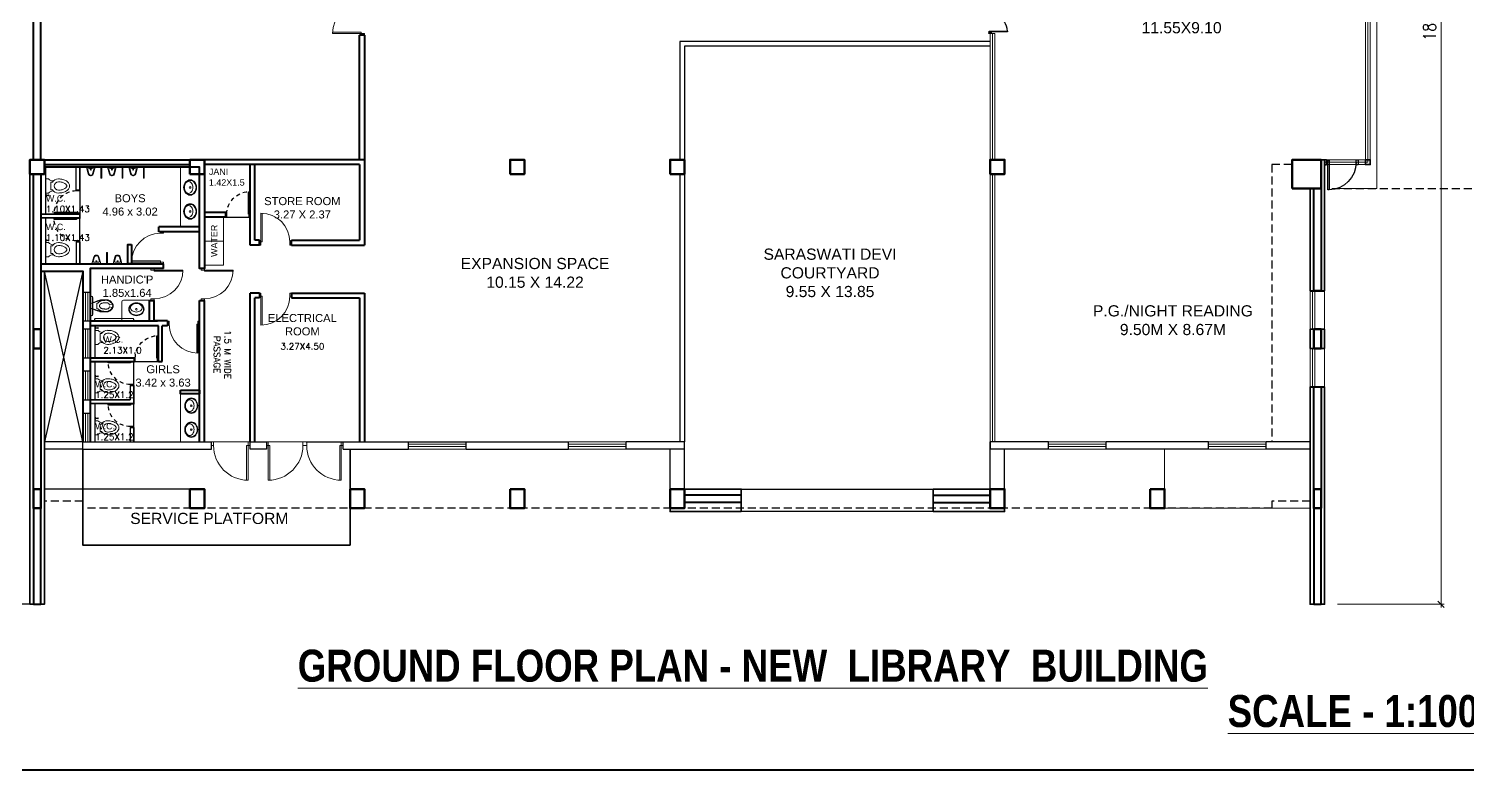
# Model space of a CAD drawing. Header units: inches. Extents: x 90 to 192, y -209 to -101.
# Drawn here: x 112.89 to 157.83, y -209.09 to -185.9 of the extents above; entities that cross this region are included whole.
import ezdxf

# ---------------------------------------------------------------- set-up
doc = ezdxf.new("R2010")
doc.units = ezdxf.units.IN
doc.header["$MEASUREMENT"] = 0
doc.linetypes.add('DASHED', pattern=[0.75, 0.5, -0.25])
doc.linetypes.add('HIDDEN', pattern=[0.375, 0.25, -0.125])
for name, color, linetype, lineweight in [('A-Col', 2, 'Continuous', 50), ('A-DOOR', 30, 'Continuous', 15), ('A-FIXT', 5, 'Continuous', 0), ('A-Wall', 1, 'Continuous', 40), ('ele-thin', 8, 'Continuous', 5), ('SANITARY', 120, 'Continuous', 15), ('staircase', 8, 'Continuous', 9), ('STONE-WALL', 7, 'Continuous', 35), ('Table', 7, 'Continuous', 20), ('WALL', 7, 'Continuous', 30), ('WIN', 4, 'Continuous', 13)]:
    doc.layers.add(name, color=color, linetype=linetype, lineweight=lineweight)
for name, color, linetype in [('BEAM-ABV', 8, 'HIDDEN'), ('DOOR', 8, 'Continuous'), ('PARAPET', 6, 'Continuous'), ('planter', 3, 'Continuous'), ('TEXT FURNI', 53, 'Continuous')]:
    doc.layers.add(name, color=color, linetype=linetype)
doc.styles.add('arial', font='arial.ttf')
doc.styles.add('ATT', font='txt')
doc.styles.add('SIMPLEX', font='simplex.shx', dxfattribs={"width": 0.8})
doc.styles.add('SWIS', font='ARIALN.TTF')
doc.dimstyles.new('DIM500', dxfattribs={"dimscale": 0.2, "dimtxt": 2, "dimasz": 1, "dimexe": 0.5, "dimexo": 2, "dimgap": 0.8, "dimtad": 1, "dimdec": 0, "dimlfac": 5000, "dimzin": 0, "dimdsep": 46, "dimtxsty": 'SIMPLEX', "dimblk": 'OBLIQUE', "dimcen": 1, "dimdle": 0.5, "dimclrd": 15, "dimclre": 15, "dimclrt": 13, "dimazin": 0, "dimtfac": 1, "dimtdec": 0, "dimtix": 1, "dimtmove": 0, "dimatfit": 0, "dimfxl": 0.5, "dimtolj": 1, "dimtzin": 0, "dimlwd": 20, "dimlwe": 20, "dimarcsym": 0})

# ---------------------------------------------------------------- blocks, each defined once
blk = doc.blocks.new('LAV-MM')
for points in [[(0, 198, 0.084101), (-94, 182, 0.091322), (-170, 138, 0.103814), (-223, 71, 0.114782), (-241, -5, 0.114782), (-223, -81, 0.103814), (-170, -149, 0.091322), (-94, -193, 0.084101), (0, -208, 0.084101), (94, -193, 0.091322), (171, -149, 0.103814), (224, -81, 0.114782), (241, -5, 0.114782), (224, 71, 0.103814), (171, 138, 0.091322), (94, 182, 0.084101)], [(0, 179, 0.084101), (-88, 164, 0.091322), (-158, 124, 0.103814), (-206, 62, 0.114782), (-222, -5, 0.114782), (-206, -73, 0.103814), (-158, -134, 0.091322), (-88, -175, 0.084101), (0, -189, 0.084101), (88, -175, 0.091322), (159, -134, 0.103814), (207, -73, 0.114782), (222, -5, 0.114782), (207, 62, 0.103814), (159, 124, 0.091322), (88, 164, 0.084101)], [(0, 82, 0.073018), (-73, 71, 0.084057), (-130, 43, 0.106512), (-171, -3, 0.130573), (-184, -51, 0.130573), (-171, -100, 0.106512), (-130, -146, 0.084057), (-73, -174, 0.073018), (0, -185, 0.073018), (73, -174, 0.084057), (130, -146, 0.106512), (171, -100, 0.130573), (184, -51, 0.130573), (171, -3, 0.106512), (130, 43, 0.084057), (73, 71, 0.073018)]]:
    blk.add_lwpolyline(points, format="xyb", close=True)
blk.add_circle((0, -5), 25.4)
blk = doc.blocks.new('0.75 M DOOR')
at = {"layer": 'Defpoints', "color": 251}
blk.add_line((1604.843, -116.774), (1604.843, -117.524), dxfattribs=at)
at = {"layer": 'DOOR', "color": 53}
for points in [[(1604.743, -116.799), (1604.743, -116.774), (1604.843, -116.774), (1604.843, -116.799), (1604.783, -116.799), (1604.783, -116.799)], [(1604.043, -117.499), (1604.743, -117.499), (1604.743, -117.474), (1604.043, -117.474)], [(1604.743, -117.499), (1604.743, -117.524), (1604.843, -117.524), (1604.843, -117.499), (1604.783, -117.499), (1604.783, -117.499)]]:
    blk.add_lwpolyline(points, close=True, dxfattribs=at)
at = {"layer": 'DOOR', "linetype": 'DASHED', "ltscale": 0.25}
blk.add_arc((1604.743, -117.5), 0.701, 90.0275, 177.8893, dxfattribs=at)
blk = doc.blocks.new('wc_p07')
at = {"color": 0, "linetype": 'ByBlock'}
for p, q in [((0.015, 18.682), (0, 18.69)), ((0, 18.602), (0, 18.69)), ((0, 18.602), (0.015, 18.609)), ((0, 18.131), (0, 18.572)), ((0.088, 18.572), (0, 18.572)), ((0.015, 18.609), (0.015, 18.682)), ((0.015, 18.653), (0.088, 18.66)), ((0.088, 18.631), (0.015, 18.638)), ((0.162, 18.469), (0.162, 18.234)), ((0.162, 18.469), (0.21, 18.469)), ((0, 18.131), (0.088, 18.131)), ((0.162, 18.234), (0.21, 18.234))]:
    blk.add_line(p, q, dxfattribs=at)
for points in [[(0.397, 18.131, 0.063415), (0.538, 18.149, 0.076468), (0.647, 18.196, 0.107136), (0.726, 18.273, 0.147373), (0.75, 18.352, 0.147373), (0.726, 18.43, 0.107136), (0.647, 18.508, 0.076468), (0.538, 18.554, 0.063415), (0.397, 18.572, 0.063415)], [(0.397, 18.219, 0.063415), (0.516, 18.234, 0.076468), (0.6, 18.27, 0.107136), (0.653, 18.322, 0.147373), (0.662, 18.352, 0.147373), (0.653, 18.381, 0.107136), (0.6, 18.433, 0.076468), (0.516, 18.469, 0.063415), (0.397, 18.484, 0.063415)]]:
    blk.add_lwpolyline(points, format="xyb", dxfattribs=at)
for centre, radius, start, end in [((0.088, 18.646), 0.0147, 270, 90), ((0.235, 18.707), 0.199, 222.5104, 271.6622), ((0.397, 18.352), 0.221, 90, 147.769), ((0.397, 18.352), 0.132, 90, 270), ((0.235, 17.996), 0.199, 88.3378, 137.4896), ((0.397, 18.352), 0.221, 212.231, 270)]:
    blk.add_arc(centre, radius, start, end, dxfattribs=at)
at = {"color": 0, "linetype": 'ByBlock', "style": 'ATT'}
for tag, p, flags in [('ITEM', (0, -17.5), 3), ('ROOM_NUMBER', (0, -26.5), 1)]:
    blk.add_attdef(tag, p, '', height=6, dxfattribs=dict(at, flags=flags))
blk = doc.blocks.new('6857352')
for p, q in [((0, 1000), (0, 950)), ((0, 950), (100, 950)), ((100, 950), (100, 1000)), ((0, 50), (100, 50)), ((0, 0), (0, 50)), ((100, 88), (1000, 88)), ((100, 50), (100, 88)), ((100, 50), (100, 0)), ((1000, 50), (100, 50))]:
    blk.add_line(p, q)
blk.add_arc((100, 50), 900, 0, 90)
blk = doc.blocks.new('DR_900')
for p, q in [((100, 1000), (0, 1000)), ((100, 0), (0, 0))]:
    blk.add_line(p, q)
blk.add_blockref('6857352', (0, 0))
blk = doc.blocks.new('DOOR')
at = {"layer": 'DOOR', "color": 53}
for points in [[(0.1, -0.055), (0.14, -0.055), (0.14, 0.821), (0.1, 0.821)], [(0, 0.077), (0.06, 0.077), (0.06, -0.073), (0, -0.073)], [(1, 0.077), (0.94, 0.077), (0.94, -0.073), (1, -0.073)]]:
    blk.add_lwpolyline(points, close=True, dxfattribs=at)
at = {"layer": 'DOOR'}
blk.add_arc((0.12, 0.002), 0.82, 0, 88.6024, dxfattribs=at)
blk = doc.blocks.new('T')
at = {"linetype": 'Continuous'}
for p, q in [((-521.033, 54.599), (-521.033, 54.653)), ((-520.826, 54.715), (-520.786, 54.715)), ((-520.826, 54.537), (-520.826, 54.715)), ((-520.826, 54.537), (-520.786, 54.537)), ((-520.533, 54.804), (-520.637, 54.803)), ((-520.533, 54.448), (-520.637, 54.449)), ((-520.421, 54.66), (-520.364, 54.679)), ((-520.421, 54.592), (-520.364, 54.573))]:
    blk.add_line(p, q, dxfattribs=at)
for points in [[(-521.002, 54.7, 0.049073), (-521.012, 54.694, 0.071294), (-521.018, 54.689, 0.026901), (-521.024, 54.681, 0.026901), (-521.029, 54.672, 0.071294), (-521.032, 54.664, 0.049073), (-521.033, 54.653)], [(-521.005, 54.699, 0.046235), (-521.014, 54.693, 0.068181), (-521.02, 54.687, 0.024334), (-521.025, 54.68, 0.024334), (-521.03, 54.672, 0.068181), (-521.032, 54.664, 0.046235), (-521.033, 54.653)], [(-521.033, 54.599, 0.046039), (-521.032, 54.587, 0.067963), (-521.029, 54.58, 0.024159), (-521.025, 54.572, 0.024159), (-521.02, 54.565, 0.067963), (-521.014, 54.559, 0.046039), (-521.005, 54.553)], [(-521.033, 54.599, 0.048877), (-521.032, 54.587, 0.071081), (-521.029, 54.58, 0.026721), (-521.024, 54.571, 0.026721), (-521.018, 54.563, 0.071081), (-521.012, 54.558, 0.048877), (-521.002, 54.552)], [(-520.311, 54.626, 0.061731), (-520.326, 54.686, 0.08428), (-520.35, 54.725, 0.039244), (-520.387, 54.763, 0.039244), (-520.43, 54.794, 0.08428), (-520.472, 54.811, 0.061731), (-520.534, 54.817), (-520.64, 54.815, 0.010106), (-520.663, 54.815, 0.018705), (-520.675, 54.814, 0.001509), (-520.693, 54.812, 0.001509), (-520.71, 54.81, 0.018704), (-520.722, 54.807, 0.010106), (-520.744, 54.802, 0.007056), (-520.803, 54.784, 0.01336), (-520.833, 54.773, 0.000753), (-520.876, 54.756, 0.000753), (-520.92, 54.738, 0.013359), (-520.95, 54.725, 0.007056), (-521.005, 54.699)], [(-520.311, 54.626, -0.061731), (-520.326, 54.566, -0.08428), (-520.35, 54.527, -0.039244), (-520.387, 54.489, -0.039244), (-520.43, 54.458, -0.08428), (-520.472, 54.441, -0.061731), (-520.534, 54.435), (-520.64, 54.437, -0.010106), (-520.663, 54.437, -0.018705), (-520.675, 54.438, -0.001509), (-520.693, 54.44, -0.001509), (-520.71, 54.442, -0.018704), (-520.722, 54.444, -0.010106), (-520.744, 54.449, -0.007056), (-520.803, 54.468, -0.01336), (-520.833, 54.479, -0.000753), (-520.876, 54.496, -0.000753), (-520.92, 54.514, -0.013359), (-520.95, 54.527, -0.007056), (-521.005, 54.553)], [(-520.836, 54.758, 0.004593), (-520.873, 54.747, 0.00886), (-520.892, 54.74, 0.000325), (-520.92, 54.731, 0.000325), (-520.947, 54.721, 0.00886), (-520.966, 54.714, 0.004593), (-521.002, 54.7)], [(-521.002, 54.552, 0.004589), (-520.966, 54.538, 0.008853), (-520.947, 54.531, 0.000325), (-520.92, 54.521, 0.000325), (-520.892, 54.512, 0.008853), (-520.873, 54.505, 0.004589), (-520.836, 54.494)], [(-520.637, 54.803, 0.010652), (-520.681, 54.798, 0.019636), (-520.705, 54.794, 0.001669), (-520.738, 54.786, 0.001669), (-520.771, 54.779, 0.019636), (-520.794, 54.772, 0.010652), (-520.836, 54.758)], [(-520.836, 54.494, 0.010652), (-520.794, 54.48, 0.019636), (-520.771, 54.473, 0.001669), (-520.738, 54.466, 0.001669), (-520.705, 54.458, 0.019636), (-520.681, 54.454, 0.010652), (-520.637, 54.449)], [(-520.751, 54.75, 0.011049), (-520.759, 54.743, 0.020309), (-520.763, 54.739, 0.00179), (-520.769, 54.733, 0.00179), (-520.775, 54.728, 0.020309), (-520.779, 54.723, 0.011049), (-520.786, 54.715)], [(-520.786, 54.537, 0.011049), (-520.779, 54.529, 0.020309), (-520.775, 54.524, 0.00179), (-520.769, 54.519, 0.00179), (-520.763, 54.513, 0.020309), (-520.759, 54.509, 0.011049), (-520.751, 54.502)], [(-520.677, 54.787, 0.014204), (-520.694, 54.781, 0.025524), (-520.703, 54.777, 0.002888), (-520.715, 54.771, 0.002888), (-520.728, 54.765, 0.025524), (-520.736, 54.76, 0.014204), (-520.751, 54.75)], [(-520.751, 54.502, 0.014204), (-520.736, 54.492, 0.025524), (-520.728, 54.487, 0.002888), (-520.715, 54.481, 0.002888), (-520.703, 54.475, 0.025524), (-520.694, 54.471, 0.014204), (-520.677, 54.465)], [(-520.726, 54.668, 0.053255), (-520.735, 54.653, 0.075737), (-520.739, 54.641, 0.030827), (-520.74, 54.626, 0.030827), (-520.739, 54.611, 0.075737), (-520.735, 54.599, 0.053255), (-520.726, 54.584)], [(-520.705, 54.689, 0.011049), (-520.71, 54.685, 0.020309), (-520.713, 54.682, 0.00179), (-520.716, 54.679, 0.00179), (-520.72, 54.675, 0.020309), (-520.722, 54.673, 0.011049), (-520.726, 54.668)], [(-520.726, 54.584, 0.011049), (-520.722, 54.579, 0.020309), (-520.72, 54.577, 0.00179), (-520.716, 54.573, 0.00179), (-520.713, 54.57, 0.020309), (-520.71, 54.567, 0.011049), (-520.705, 54.563)], [(-520.655, 54.714, 0.014204), (-520.666, 54.71, 0.025524), (-520.672, 54.708, 0.002888), (-520.681, 54.703, 0.002888), (-520.689, 54.699, 0.025524), (-520.695, 54.696, 0.014204), (-520.705, 54.689)], [(-520.705, 54.563, 0.014204), (-520.695, 54.556, 0.025524), (-520.689, 54.553, 0.002888), (-520.681, 54.549, 0.002888), (-520.672, 54.544, 0.025524), (-520.666, 54.542, 0.014204), (-520.655, 54.538)], [(-520.539, 54.801, 0.008408), (-520.569, 54.8, 0.015759), (-520.585, 54.799, 0.001058), (-520.608, 54.797, 0.001058), (-520.631, 54.795, 0.015759), (-520.647, 54.793, 0.008408), (-520.677, 54.787)], [(-520.677, 54.465, 0.008408), (-520.647, 54.459, 0.015759), (-520.631, 54.457, 0.001058), (-520.608, 54.455, 0.001058), (-520.585, 54.453, 0.015759), (-520.569, 54.452, 0.008408), (-520.539, 54.451)], [(-520.539, 54.725, 0.007613), (-520.564, 54.724, 0.014354), (-520.578, 54.724, 0.000873), (-520.597, 54.722, 0.000873), (-520.616, 54.72, 0.014354), (-520.63, 54.718, 0.007613), (-520.655, 54.714)], [(-520.655, 54.538, 0.007613), (-520.63, 54.534, 0.014354), (-520.616, 54.532, 0.000873), (-520.597, 54.53, 0.000873), (-520.578, 54.528, 0.014354), (-520.564, 54.528, 0.007613), (-520.539, 54.527)], [(-520.359, 54.7, 0.045371), (-520.384, 54.736, 0.067217), (-520.405, 54.755, 0.023568), (-520.436, 54.774, 0.023568), (-520.468, 54.79, 0.067217), (-520.496, 54.799, 0.045371), (-520.539, 54.801)], [(-520.468, 54.714, 0.012466), (-520.483, 54.718, 0.022681), (-520.492, 54.72, 0.002255), (-520.503, 54.722, 0.002255), (-520.515, 54.724, 0.022681), (-520.523, 54.724, 0.012466), (-520.539, 54.725)], [(-520.539, 54.451, 0.045371), (-520.496, 54.453, 0.067217), (-520.468, 54.461, 0.023568), (-520.436, 54.478, 0.023568), (-520.405, 54.497, 0.067217), (-520.384, 54.516, 0.045371), (-520.359, 54.552)], [(-520.539, 54.527, 0.012466), (-520.523, 54.528, 0.022681), (-520.515, 54.528, 0.002255), (-520.503, 54.53, 0.002255), (-520.492, 54.532, 0.022681), (-520.483, 54.534, 0.012466), (-520.468, 54.538)], [(-520.324, 54.626, 0.061411), (-520.339, 54.682, 0.083968), (-520.361, 54.718, 0.038917), (-520.396, 54.754, 0.038917), (-520.436, 54.783, 0.083968), (-520.476, 54.799, 0.061411), (-520.533, 54.804)], [(-520.432, 54.662, 0.027304), (-520.436, 54.675, 0.044944), (-520.44, 54.682, 0.009681), (-520.446, 54.691, 0.009681), (-520.452, 54.7, 0.044944), (-520.458, 54.706, 0.027304), (-520.468, 54.714)], [(-520.468, 54.538, 0.027304), (-520.458, 54.546, 0.044944), (-520.452, 54.552, 0.009681), (-520.446, 54.561, 0.009681), (-520.44, 54.57, 0.044944), (-520.436, 54.577, 0.027304), (-520.432, 54.59)], [(-520.432, 54.662, 0.039116), (-520.43, 54.661, 0.059988), (-520.428, 54.66, 0.018278), (-520.426, 54.66, 0.018278), (-520.424, 54.66, 0.059988), (-520.423, 54.66, 0.039116), (-520.421, 54.66)], [(-520.421, 54.592, 0.039116), (-520.423, 54.592, 0.059988), (-520.424, 54.592, 0.018278), (-520.426, 54.592, 0.018278), (-520.428, 54.592, 0.059988), (-520.43, 54.591, 0.039116), (-520.432, 54.59)], [(-520.364, 54.679, 0.051283), (-520.361, 54.68, 0.073662), (-520.359, 54.681, 0.028955), (-520.357, 54.684, 0.051283), (-520.356, 54.686, 0.051283), (-520.356, 54.688, 0.051283), (-520.355, 54.691, 0.051283), (-520.355, 54.693, 0.028955), (-520.356, 54.696, 0.073662), (-520.357, 54.698, 0.051283), (-520.359, 54.7)], [(-520.359, 54.552, 0.051283), (-520.357, 54.554, 0.073662), (-520.356, 54.556, 0.028955), (-520.355, 54.559, 0.051283), (-520.355, 54.561, 0.051283), (-520.356, 54.564, 0.051283), (-520.356, 54.566, 0.051283), (-520.357, 54.568, 0.028955), (-520.359, 54.57, 0.073662), (-520.361, 54.572, 0.051283), (-520.364, 54.573)]]:
    blk.add_lwpolyline(points, format="xyb", dxfattribs=at)
for centre, radius, start, end in [((-520.526, 54.684), 0.236, 268.212, 282.3417), ((-520.503, 54.578), 0.128, 282.3417, 301.6117), ((-520.603, 54.742), 0.319, 301.6119, 310.6014), ((-520.603, 54.742), 0.319, 310.6013, 319.5908), ((-520.457, 54.617), 0.128, 319.5908, 338.8608), ((-520.559, 54.656), 0.236, 338.8609, 352.9907)]:
    blk.add_arc(centre, radius, start, end, dxfattribs=at)
blk = doc.blocks.new('STALLHND')
at = {"color": 0, "const_width": 1.5}
blk.add_lwpolyline([(0, -24), (1.75, -24, 0.4142136), (3, -22.75), (3, 22.75, 0.4142136), (1.75, 24), (0, 24)], format="xyb", dxfattribs=at)
blk = doc.blocks.new('TOILET_GRABBARmm')
at = {"color": 12, "const_width": 38.1}
blk.add_lwpolyline([(0, -766), (44, -766, 0.414214), (76, -735), (76, -199, 0.414214), (44, -167), (0, -167)], format="xyb", dxfattribs=at)
at = {"color": 12, "xscale": 25.39999999999998, "yscale": 25.39999999999998, "zscale": 25.4, "rotation": 270}
blk.add_blockref('STALLHND', (750, 0), dxfattribs=at)
at = {"xscale": 1000, "yscale": 1000, "zscale": 1000}
blk.add_blockref('T', (521033, -55096), dxfattribs=at)
blk = doc.blocks.new('Door Al 2000 DSw DSh')
at = {"layer": 'DOOR', "color": 53}
for points in [[(-0.1175, -0.05), (-0.1175, 0.925), (-0.0825, 0.925), (-0.0825, -0.05)], [(-2, -0.06), (-2, 0.06), (-2.05, 0.06), (-2.05, -0.06)], [(-1.9325, 0.05), (-1.9325, -0.925), (-1.9675, -0.925), (-1.9675, 0.05)], [(-0.05, -0.06), (-0.05, 0.06), (0, 0.06), (0, -0.06)]]:
    blk.add_lwpolyline(points, close=True, dxfattribs=at)
at = {"layer": 'DOOR'}
for centre, start, end in [((-0.1, 0), 91.084039, 225), ((-1.95, 0), 271.084039, 45)]:
    blk.add_arc(centre, 0.925, start, end, dxfattribs=at)
blk = doc.blocks.new('urinal_p10')
at = {"linetype": 'Continuous'}
blk.add_lwpolyline([(241.714, -91.165, -0.340703), (241.646, -91.112), (241.589, -90.895), (241.862, -90.895), (241.805, -91.112, -0.340703), (241.736, -91.165)], format="xyb", close=True, dxfattribs=at)
for points in [[(241.842, -90.974, 0.407395), (241.829, -90.952), (241.808, -90.947, 0.110936), (241.643, -90.947), (241.622, -90.952, 0.407395), (241.609, -90.974)], [(241.643, -90.947, 0.424902), (241.63, -90.969), (241.666, -91.107, 0.340703), (241.714, -91.144), (241.736, -91.144, 0.340703), (241.784, -91.107), (241.821, -90.969, 0.424902), (241.808, -90.947, 0.424902)]]:
    blk.add_lwpolyline(points, format="xyb", dxfattribs=at)
blk.add_circle((241.725, -90.974), 0.0142, dxfattribs=at)
blk = doc.blocks.new('_Oblique')
at = {"color": 0, "linetype": 'ByBlock', "lineweight": -2}
blk.add_line((-0.5, -0.5), (0.5, 0.5), dxfattribs=at)
blk = doc.blocks.new('*D524')
at = {"color": 15, "lineweight": 20}
for p, q in [((153.776, -166.995), (157.116, -166.995)), ((157.016, -166.895), (157.016, -203.995)), ((153.776, -203.895), (157.116, -203.895))]:
    blk.add_line(p, q, dxfattribs=at)
at = {"layer": 'Defpoints', "color": 0}
for p in [(153.376, -166.995), (153.376, -203.895), (157.016, -203.895)]:
    blk.add_point(p, dxfattribs=at)
at = {"color": 15, "lineweight": 20, "xscale": 0.2, "yscale": 0.2, "zscale": 0.2}
for p, rotation in [((157.016, -166.995), 90), ((157.016, -203.895), 270)]:
    blk.add_blockref('_Oblique', p, dxfattribs=dict(at, rotation=rotation))
at = {"color": 13, "insert": (156.656, -185.445), "char_height": 0.4, "attachment_point": 5, "rotation": 90, "style": 'SIMPLEX'}
blk.add_mtext('\\A1;184500', dxfattribs=at)

msp = doc.modelspace()

# ---------------------------------------------------------------- linework, layer by layer
at = {"lineweight": 40}
msp.add_lwpolyline([(192.42909, -209.08503), (89.89305, -209.08503), (89.89305, -161.00687), (192.42909, -161.00687)], close=True, dxfattribs=at)
at = {"layer": 'A-Col'}
for points in [[(112.92599, -190.4454), (113.37599, -190.4454), (113.37599, -189.9954), (112.92599, -189.9954)], [(117.92599, -190.4454), (118.37599, -190.4454), (118.37599, -189.9954), (117.92599, -189.9954)], [(127.92599, -190.4454), (128.37599, -190.4454), (128.37599, -189.9954), (127.92599, -189.9954)], [(132.92599, -190.4454), (133.37599, -190.4454), (133.37599, -189.9954), (132.92599, -189.9954)], [(142.92599, -190.4454), (143.37599, -190.4454), (143.37599, -189.9954), (142.92599, -189.9954)], [(152.36599, -190.8954), (153.26599, -190.8954), (153.26599, -189.9954), (152.36599, -189.9954)], [(113.26599, -195.2954), (113.03599, -195.2954), (113.03599, -195.8954), (113.26599, -195.8954)], [(153.03599, -195.2954), (153.26599, -195.2954), (153.26599, -195.8954), (153.03599, -195.8954)], [(113.26599, -200.2954), (113.03599, -200.2954), (113.03599, -200.8954), (113.26599, -200.8954)], [(117.92599, -200.2954), (118.37599, -200.2954), (118.37599, -200.8954), (117.92599, -200.8954)], [(122.92599, -200.2954), (123.37599, -200.2954), (123.37599, -200.8954), (122.92599, -200.8954)], [(127.92599, -200.2954), (128.37599, -200.2954), (128.37599, -200.8954), (127.92599, -200.8954)], [(132.92599, -200.2954), (133.37599, -200.2954), (133.37599, -200.8954), (132.92599, -200.8954)], [(142.92599, -200.2954), (143.37599, -200.2954), (143.37599, -200.8954), (142.92599, -200.8954)], [(147.92599, -200.2954), (148.37599, -200.2954), (148.37599, -200.8954), (147.92599, -200.8954)], [(153.03599, -200.2954), (153.26599, -200.2954), (153.26599, -200.8954), (153.03599, -200.8954)]]:
    msp.add_lwpolyline(points, close=True, dxfattribs=at)
at = {"layer": 'A-DOOR'}
for p, q in [((118.60099, -198.8154), (119.80099, -198.8154)), ((122.71349, -198.8154), (120.31349, -198.8154))]:
    msp.add_line(p, q, dxfattribs=at)
at = {"layer": 'A-FIXT', "ltscale": 5}
msp.add_line((117.62599, -198.8154), (117.62599, -197.3154), dxfattribs=at)
msp.add_lwpolyline([(117.62599, -192.0954), (117.62599, -190.2254)], dxfattribs=at)
for points in [[(118.97599, -192.5454), (118.37599, -192.5454), (118.37599, -191.7954), (118.97599, -191.7954)], [(118.97599, -193.2954), (118.37599, -193.2954), (118.37599, -192.5454), (118.97599, -192.5454)]]:
    msp.add_lwpolyline(points, close=True, dxfattribs=at)
msp.add_lwpolyline([(116.65599, -194.39124), (115.84359, -194.39124, 0.41421356), (115.79359, -194.44124), (115.79359, -195.0354)], format="xyb", dxfattribs=at)
at = {"layer": 'A-Wall'}
for p, q in [((113.03599, -189.9954), (113.03599, -180.8954)), ((113.26599, -189.9954), (113.26599, -180.8954)), ((123.22599, -189.9954), (123.22599, -186.0954)), ((123.37599, -186.0954), (123.22599, -186.0954)), ((123.37599, -186.0954), (123.37599, -192.6654)), ((113.37599, -189.9954), (118.14599, -189.9954)), ((123.37599, -189.9954), (118.37599, -189.9954)), ((113.37599, -190.1454), (117.92599, -190.1454)), ((123.22599, -190.1454), (118.37599, -190.1454)), ((119.80099, -192.6654), (119.80099, -190.1454)), ((119.95099, -192.5154), (119.95099, -190.1454)), ((123.22599, -190.1454), (123.22599, -192.5154)), ((119.05099, -191.6454), (118.37599, -191.6454)), ((119.05099, -191.7954), (118.37599, -191.7954)), ((119.05099, -191.7954), (119.05099, -191.6454)), ((116.95099, -192.2454), (116.95099, -192.0954)), ((118.22599, -192.0954), (116.95099, -192.0954)), ((118.22599, -192.2454), (116.95099, -192.2454)), ((120.09408, -192.6654), (119.80099, -192.6654)), ((120.09408, -192.5154), (119.95099, -192.5154)), ((120.09408, -192.6654), (120.09408, -192.5154)), ((121.09408, -192.6654), (121.09408, -192.5154)), ((121.09408, -192.5154), (123.22599, -192.5154)), ((121.09408, -192.6654), (123.37599, -192.6654)), ((113.26599, -193.2454), (114.80599, -193.2454)), ((114.54099, -193.2454), (117.10099, -193.2454)), ((117.10099, -193.3954), (117.10099, -193.2454)), ((152.92599, -194.0954), (153.37599, -194.0954)), ((116.65599, -194.3954), (116.80599, -194.3954)), ((116.65599, -195.0354), (116.65599, -194.3954)), ((116.80599, -195.0354), (116.80599, -194.3954)), ((118.22599, -194.3954), (118.37599, -194.3954)), ((118.22599, -198.8154), (118.22599, -194.3954)), ((118.37599, -198.8154), (118.37599, -194.3954)), ((119.80099, -198.8154), (119.80099, -194.1654)), ((120.09408, -194.1654), (119.80099, -194.1654)), ((119.95099, -198.8154), (119.95099, -194.3154)), ((120.09408, -194.3154), (119.95099, -194.3154)), ((120.09408, -194.1654), (120.09408, -194.3154)), ((121.09408, -194.1654), (123.37599, -194.1654)), ((121.09408, -194.1654), (121.09408, -194.3154)), ((121.09408, -194.3154), (123.22599, -194.3154)), ((123.22599, -194.3154), (123.22599, -198.8154)), ((123.37599, -194.1654), (123.37599, -198.8154)), ((114.80599, -195.0354), (116.90599, -195.0354)), ((117.22599, -195.0354), (116.80599, -195.0354)), ((117.22599, -195.0354), (117.22599, -195.1854)), ((116.94099, -195.1854), (114.80599, -195.1854)), ((116.94099, -196.3004), (116.94099, -195.1854)), ((117.05599, -196.3004), (117.05599, -195.1854)), ((117.22599, -195.1854), (117.05599, -195.1854)), ((114.80599, -196.1854), (116.19099, -196.1854)), ((114.80599, -196.3004), (116.19099, -196.3004)), ((116.19099, -196.3004), (116.19099, -196.1854)), ((116.94099, -196.3004), (117.05599, -196.3004)), ((152.92599, -197.0954), (153.37599, -197.0954)), ((135.15099, -200.4804), (133.37599, -200.4804)), ((135.15099, -200.7104), (133.37599, -200.7104)), ((141.15099, -200.4804), (142.92599, -200.4804)), ((141.15099, -200.7104), (142.92599, -200.7104))]:
    msp.add_line(p, q, dxfattribs=at)
for points in [[(113.37599, -189.9954), (118.37599, -189.9954), (118.37599, -193.3954), (118.22599, -193.3954), (118.22599, -190.2254), (113.37599, -190.2254)], [(113.26599, -193.4754), (114.57599, -193.4754), (114.57599, -198.8154)], [(117.10099, -193.3954), (114.80599, -193.3954), (114.80599, -198.8154)]]:
    msp.add_lwpolyline(points, dxfattribs=at)
for points in [[(113.26599, -195.2954), (113.03599, -195.2954), (113.03599, -190.4454), (113.26599, -190.4454)], [(153.26599, -194.0954), (153.03599, -194.0954), (153.03599, -190.8954), (153.26599, -190.8954)], [(116.09599, -192.6454), (116.09599, -193.2454), (115.98099, -193.2454), (115.98099, -192.6454)], [(113.26599, -200.2954), (113.03599, -200.2954), (113.03599, -195.8954), (113.26599, -195.8954)], [(117.62599, -197.2004), (118.22599, -197.2004), (118.22599, -197.3154), (117.62599, -197.3154)], [(153.26599, -200.2954), (153.03599, -200.2954), (153.03599, -197.0954), (153.26599, -197.0954)], [(113.03599, -203.8954), (113.26599, -203.8954), (113.26599, -200.8954), (113.03599, -200.8954)], [(153.03599, -203.8954), (153.26599, -203.8954), (153.26599, -200.8954), (153.03599, -200.8954)]]:
    msp.add_lwpolyline(points, close=True, dxfattribs=at)
at = {"layer": 'BEAM-ABV'}
msp.add_line((153.60099, -190.8954), (170.68549, -190.8954), dxfattribs=at)
for points in [[(152.35099, -190.1454), (151.72599, -190.1454), (151.72599, -198.8154)], [(152.92599, -200.6754), (151.72599, -200.6754), (151.72599, -200.8954), (114.57599, -200.8954), (114.57599, -200.6754), (113.37599, -200.6754)]]:
    msp.add_lwpolyline(points, dxfattribs=at)
at = {"layer": 'ele-thin'}
for p, q in [((114.57599, -195.0354), (114.57599, -194.1354)), ((114.57599, -196.1854), (114.57599, -195.2854)), ((114.57599, -197.5004), (114.57599, -196.6004)), ((114.57599, -198.8154), (114.57599, -197.9154)), ((126.55099, -199.0454), (124.75099, -199.0454)), ((131.55099, -199.0454), (129.75099, -199.0454)), ((146.55099, -199.0454), (144.75099, -199.0454)), ((151.55099, -199.0454), (149.75099, -199.0454))]:
    msp.add_line(p, q, dxfattribs=at)
msp.add_lwpolyline([(153.60099, -179.9954), (155.01049, -179.9954), (155.01049, -190.8954), (153.60099, -190.8954)], dxfattribs=at)
at = {"layer": 'PARAPET'}
for p, q in [((142.92599, -186.4454), (133.37599, -186.4454)), ((133.37599, -186.4454), (133.37599, -189.9954)), ((114.57599, -198.8154), (113.37599, -193.4754)), ((114.57599, -193.4754), (113.37599, -198.8154)), ((114.57599, -198.8154), (113.37599, -198.8154)), ((114.57599, -199.0454), (113.37599, -199.0454)), ((132.92599, -200.2954), (132.92599, -199.0454)), ((133.37599, -200.2954), (133.37599, -199.0454)), ((142.92599, -200.2954), (142.92599, -199.0454)), ((143.37599, -200.2954), (143.37599, -199.0454)), ((117.92599, -200.2954), (113.37599, -200.2954)), ((135.15099, -200.2954), (141.15099, -200.2954)), ((141.15099, -200.9954), (135.15099, -200.9954))]:
    msp.add_line(p, q, dxfattribs=at)
for points in [[(142.92599, -186.2954), (133.22599, -186.2954), (133.22599, -189.9954)], [(133.22599, -190.4454), (133.22599, -198.8154)], [(133.37599, -190.4454), (133.37599, -198.8154)]]:
    msp.add_lwpolyline(points, dxfattribs=at)
at = {"layer": 'planter', "ltscale": 2}
msp.add_lwpolyline([(112.92599, -203.8954), (108.92599, -203.8954), (108.92599, -166.9954), (112.92599, -166.9954)], dxfattribs=at)
at = {"layer": 'SANITARY'}
for points in [[(115.14349, -190.2254), (115.14349, -190.5754), (115.16849, -190.5754), (115.16849, -190.2254)], [(115.80599, -190.2254), (115.80599, -190.5754), (115.83099, -190.5754), (115.83099, -190.2254)], [(116.46849, -190.2254), (116.46849, -190.5754), (116.49349, -190.5754), (116.49349, -190.2254)], [(115.31849, -193.2454), (115.31849, -192.8954), (115.34349, -192.8954), (115.34349, -193.2454)]]:
    msp.add_lwpolyline(points, close=True, dxfattribs=at)
at = {"layer": 'staircase'}
msp.add_lwpolyline([(148.37599, -199.0454), (148.37599, -200.8954), (152.92599, -200.8954)], dxfattribs=at)
at = {"layer": 'STONE-WALL'}
for p, q in [((153.25099, -189.9954), (153.37599, -189.9954)), ((153.37599, -189.9954), (153.37599, -194.0954)), ((114.48099, -190.9454), (114.48099, -190.2254)), ((114.36599, -190.9454), (114.48099, -190.9454)), ((152.92599, -194.0954), (152.92599, -190.8954)), ((113.26599, -191.6954), (114.48099, -191.6954)), ((113.26599, -191.8104), (114.48099, -191.8104)), ((114.48099, -191.6954), (114.48099, -191.8104)), ((114.36599, -192.5604), (114.48099, -192.5604)), ((114.48099, -192.5604), (114.48099, -193.2454)), ((152.92599, -195.2954), (153.37599, -195.2954)), ((152.92599, -195.8954), (153.37599, -195.8954)), ((116.05599, -197.0504), (116.17099, -197.0504)), ((116.17099, -197.0504), (116.17099, -197.6154)), ((114.80599, -197.5004), (116.05599, -197.5004)), ((114.80599, -197.6154), (116.17099, -197.6154)), ((116.05599, -198.3654), (116.17099, -198.3654)), ((116.17099, -198.3654), (116.17099, -198.8154)), ((142.92599, -199.0454), (142.92599, -198.8154))]:
    msp.add_line(p, q, dxfattribs=at)
msp.add_lwpolyline([(154.65099, -189.9954), (154.80099, -189.9954), (154.80099, -190.1454), (154.65099, -190.1454)], close=True, dxfattribs=at)
for points in [[(113.37599, -193.4754), (113.37599, -203.8954), (112.92599, -203.8954), (112.92599, -190.4454), (113.03599, -190.4454)], [(152.92599, -195.8954), (152.92599, -195.2954)], [(153.37599, -195.2954), (153.37599, -195.8954)], [(153.37599, -197.0954), (153.37599, -203.8954), (152.92599, -203.8954), (152.92599, -197.0954)], [(122.92599, -199.0454), (122.92599, -202.0454), (114.57599, -202.0454), (114.57599, -199.0454)], [(135.15099, -200.9954), (135.15099, -200.2954), (133.37599, -200.2954)], [(141.15099, -200.9954), (141.15099, -200.2954), (142.92599, -200.2954)], [(132.92599, -200.8954), (132.92599, -200.9954), (135.15099, -200.9954)], [(143.37599, -200.8954), (143.37599, -200.9954), (141.15099, -200.9954)]]:
    msp.add_lwpolyline(points, dxfattribs=at)
at = {"layer": 'WALL', "ltscale": 0.1}
for p, q in [((113.41599, -190.2254), (113.41599, -191.6954)), ((114.36599, -190.9454), (114.36599, -190.2254)), ((113.41599, -191.8104), (113.41599, -193.2454)), ((114.36599, -192.5604), (114.36599, -193.2454)), ((114.95599, -195.1854), (114.95599, -196.1854)), ((114.95599, -196.3004), (114.95599, -197.5004)), ((116.05599, -197.0504), (116.05599, -197.5004)), ((114.95599, -197.6154), (114.95599, -198.8154)), ((116.05599, -198.3654), (116.05599, -198.8154))]:
    msp.add_line(p, q, dxfattribs=at)
at = {"layer": 'WALL'}
for p, q in [((114.57599, -194.1354), (114.80599, -194.1354)), ((114.57599, -195.0354), (114.80599, -195.0354)), ((114.57599, -195.2854), (114.80599, -195.2854)), ((114.57599, -196.1854), (114.80599, -196.1854)), ((114.57599, -196.6004), (114.80599, -196.6004)), ((114.57599, -197.5004), (114.80599, -197.5004)), ((114.57599, -197.9154), (114.80599, -197.9154)), ((114.57599, -199.0454), (114.57599, -198.8154)), ((114.57599, -198.8154), (118.60099, -198.8154)), ((114.57599, -198.8154), (114.80599, -198.8154)), ((114.57599, -199.0454), (118.60099, -199.0454)), ((118.60099, -199.0454), (118.60099, -198.8154)), ((121.55099, -198.8154), (129.75099, -198.8154)), ((122.71349, -198.8154), (129.75099, -198.8154)), ((122.71349, -199.0454), (122.71349, -198.8154)), ((122.71349, -199.0454), (124.75099, -199.0454)), ((124.75099, -199.0454), (124.75099, -198.8154)), ((126.55099, -199.0454), (126.55099, -198.8154)), ((126.55099, -199.0454), (129.75099, -199.0454)), ((129.75099, -199.0454), (129.75099, -198.8154)), ((133.37599, -198.8154), (131.55099, -198.8154)), ((131.55099, -199.0454), (131.55099, -198.8154)), ((133.37599, -199.0454), (131.55099, -199.0454)), ((133.37599, -199.0454), (133.37599, -198.8154)), ((144.75099, -198.8154), (142.92599, -198.8154)), ((144.75099, -199.0454), (142.92599, -199.0454)), ((144.75099, -199.0454), (144.75099, -198.8154)), ((149.75099, -198.8154), (146.55099, -198.8154)), ((146.55099, -199.0454), (146.55099, -198.8154)), ((149.75099, -199.0454), (146.55099, -199.0454)), ((149.75099, -199.0454), (149.75099, -198.8154)), ((151.55099, -199.0454), (151.55099, -198.8154)), ((152.92599, -198.8154), (151.55099, -198.8154)), ((152.92599, -199.0454), (151.55099, -199.0454))]:
    msp.add_line(p, q, dxfattribs=at)
msp.add_lwpolyline([(119.80099, -198.8154), (120.31349, -198.8154), (120.31349, -199.0454), (119.80099, -199.0454)], close=True, dxfattribs=at)
at = {"layer": 'WIN'}
for p, q in [((142.92599, -189.9954), (142.92599, -186.0454)), ((142.92599, -186.0454), (143.07599, -186.0454)), ((143.00099, -189.9954), (143.00099, -186.0454)), ((143.07599, -189.9954), (143.07599, -186.0454)), ((114.65599, -195.0354), (114.65599, -194.1354)), ((114.73099, -195.0354), (114.73099, -194.1354)), ((114.80599, -195.0354), (114.80599, -194.1354)), ((152.92599, -195.2954), (152.92599, -194.0954)), ((153.00099, -195.2954), (153.00099, -194.0954)), ((153.07599, -195.2954), (153.07599, -194.0954)), ((153.37599, -195.2954), (153.37599, -194.0954)), ((114.65599, -196.1854), (114.65599, -195.2854)), ((114.73099, -196.1854), (114.73099, -195.2854)), ((114.80599, -196.1854), (114.80599, -195.2854)), ((152.92599, -195.8954), (152.92599, -197.0954)), ((153.00099, -195.8954), (153.00099, -197.0954)), ((153.07599, -195.8954), (153.07599, -197.0954)), ((153.37599, -195.8954), (153.37599, -197.0954)), ((114.65599, -197.5004), (114.65599, -196.6004)), ((114.73099, -197.5004), (114.73099, -196.6004)), ((114.80599, -197.5004), (114.80599, -196.6004)), ((114.65599, -198.8154), (114.65599, -197.9154)), ((114.73099, -198.8154), (114.73099, -197.9154)), ((114.80599, -198.8154), (114.80599, -197.9154)), ((126.55099, -198.8154), (124.75099, -198.8154)), ((126.55099, -198.8904), (124.75099, -198.8904)), ((126.55099, -198.9654), (124.75099, -198.9654)), ((131.55099, -198.8154), (129.75099, -198.8154)), ((131.55099, -198.8904), (129.75099, -198.8904)), ((131.55099, -198.9654), (129.75099, -198.9654)), ((146.55099, -198.8154), (144.75099, -198.8154)), ((146.55099, -198.8904), (144.75099, -198.8904)), ((146.55099, -198.9654), (144.75099, -198.9654)), ((151.55099, -198.8154), (149.75099, -198.8154)), ((151.55099, -198.8904), (149.75099, -198.8904)), ((151.55099, -198.9654), (149.75099, -198.9654))]:
    msp.add_line(p, q, dxfattribs=at)
for points in [[(153.37599, -180.7454), (154.80099, -180.7454), (154.80099, -190.1454), (153.37599, -190.1454)], [(153.37599, -180.8204), (154.72599, -180.8204), (154.72599, -190.0704), (153.37599, -190.0704)], [(153.37599, -180.8954), (154.65099, -180.8954), (154.65099, -189.9954), (153.37599, -189.9954)], [(142.92599, -198.8154), (142.92599, -190.4454)], [(143.00099, -198.8154), (143.00099, -190.4454)], [(143.07599, -198.8154), (143.07599, -190.4454)]]:
    msp.add_lwpolyline(points, dxfattribs=at)

# ---------------------------------------------------------------- block references
at = {"layer": 'A-DOOR', "xscale": -0.001000000047497451, "yscale": 0.001000000047497451, "zscale": 0.001}
for p in [(123.37599, -186.0954), (117.10099, -193.2454)]:
    msp.add_blockref('DR_900', p, dxfattribs=at)
at = {"layer": 'A-DOOR'}
for name, p, xscale, yscale, zscale, rotation in [('DR_900', (120.09408, -192.6654), -0.001000000047497451, 0.001000000047497451, 0.001, 270), ('DR_900', (116.70599, -193.3954), -0.001000000047497451, 0.001000000047497451, 0.001, 180), ('DR_900', (118.27599, -193.3954), -0.001000000047497451, 0.001000000047497451, 0.001, 180), ('DR_900', (120.09408, -194.1654), 0.001000000047497451, 0.001000000047497451, 0.001, 270), ('DR_900', (118.22599, -195.0404), -0.001000000047497451, 0.001000000047497451, 0.001, 90), ('6857352', (119.80099, -198.8154), -0.001200000056996942, 0.001200000056996942, 0.0012, 90), ('6857352', (120.31349, -198.8154), 0.001200000056996942, 0.001200000056996942, 0.0012, 270), ('6857352', (122.71349, -198.8154), -0.001200000056996942, 0.001200000056996942, 0.0012, 90)]:
    msp.add_blockref(name, p, dxfattribs=dict(at, xscale=xscale, yscale=yscale, zscale=zscale, rotation=rotation))
at = {"layer": 'A-FIXT', "ltscale": 5, "yscale": 0.001000000047497451, "zscale": 0.001}
for p, xscale, rotation in [((117.93509, -190.86266), 0.001000000047497451, 270), ((117.93509, -191.61266), 0.001000000047497451, 270), ((116.25083, -194.67477), -0.001000000047497451, 180), ((117.97009, -197.68564), 0.001000000047497451, 270), ((117.97009, -198.43564), 0.001000000047497451, 270)]:
    msp.add_blockref('LAV-MM', p, dxfattribs=dict(at, xscale=xscale, rotation=rotation))
at = {"layer": 'A-FIXT', "xscale": -0.0009999999310821295, "yscale": 0.001000000047497451, "zscale": 0.001, "rotation": 180}
msp.add_blockref('TOILET_GRABBARmm', (114.80599, -195.0354), dxfattribs=at)
at = {"layer": 'DOOR', "ltscale": 20, "xscale": 0.5853658536585199, "yscale": 0.5853658536585199, "zscale": 0.5853658536585153, "rotation": 270}
msp.add_blockref('Door Al 2000 DSw DSh', (142.92599, -186.0454), dxfattribs=at)
at = {"layer": 'DOOR', "xscale": -1.049999999999585, "yscale": 1.049999999999585, "zscale": 1.049999999999585, "rotation": 180}
msp.add_blockref('DOOR', (153.37599, -190.07247), dxfattribs=at)
at = {"layer": 'SANITARY', "xscale": -1}
for p in [(356.55014, -99.32993), (357.21264, -99.32993), (357.87514, -99.32993)]:
    msp.add_blockref('urinal_p10', p, dxfattribs=at)
at = {"layer": 'SANITARY', "xscale": -1, "rotation": 180}
msp.add_blockref('wc_p07', (113.41599, -172.46441), dxfattribs=at)
at = {"layer": 'SANITARY'}
for p in [(113.41599, -211.15941), (114.95599, -213.90198), (114.95599, -215.41441), (114.95599, -216.72941)]:
    msp.add_blockref('wc_p07', p, dxfattribs=at)
at = {"layer": 'SANITARY', "rotation": 180}
for p in [(356.72514, -284.14087), (357.38764, -284.14087)]:
    msp.add_blockref('urinal_p10', p, dxfattribs=at)
at = {"layer": 'staircase'}
msp.add_blockref('0.75 M DOOR', (-1490.36156, -74.17107), dxfattribs=at)
at = {"layer": 'staircase', "xscale": -1}
for p, rotation in [((2.27666, 1413.04716), 90), ((-1490.36156, -309.33473), 180), ((-0.58334, 1408.54216), 90), ((-1488.67156, -313.82473), 180), ((-1488.67156, -315.13973), 180)]:
    msp.add_blockref('0.75 M DOOR', p, dxfattribs=dict(at, rotation=rotation))

# ---------------------------------------------------------------- texts
at = {"layer": 'Table', "lineweight": 5, "char_height": 1, "attachment_point": 5, "line_spacing_factor": 1.296, "style": 'SWIS'}
for s, insert, width in [('{\\fArial Narrow|b1|i0|c0|p34;\\LGROUND FLOOR PLAN - NEW  LIBRARY  BUILDING }', (135.51382, -205.82213), 32.0954869), ('{\\fArial Narrow|b1|i0|c0|p34;\\LSCALE - 1:100, Total Bup. Area = 4680 Sqm}', (162.14149, -207.3847), 26.4160303)]:
    msp.add_mtext(s, dxfattribs=dict(at, insert=insert, width=width))
at = {"layer": 'TEXT FURNI', "style": 'arial'}
for s, insert, char_height, width, attachment_point in [('\\PCOMMON\\PSEATING AREA\\P11.55X9.10', (148.9093, -184.99371), 0.35, 5.496, 5), ('JANI\\P1.42X1.5', (118.51595, -190.80793), 0.2, 1.6701625, 7), ('W.C.\\P{\\Fromans.shx|c0;1.10X1.43}', (113.42398, -191.10261), 0.2, 1.6701625, 1), ('BOYS\\P4.96 x 3.02', (116.0551, -191.4095), 0.25, 5.496, 5), ('STORE ROOM\\P3.27 X 2.37', (121.43625, -191.49986), 0.25, 5.496, 5), ('W.C.\\P{\\Fromans.shx|c0;1.10X1.43}', (113.42398, -191.99661), 0.2, 1.6701625, 1), ('SARASWATI DEVI COURTYARD \\P9.55 X 13.85', (137.92411, -193.53451), 0.35, 5.496, 5), ('EXPANSION SPACE\\P10.15 X 14.22', (128.70707, -193.53451), 0.35, 5.496, 5), ("HANDIC'P\\P1.85x1.64", (115.96189, -193.95088), 0.25, 5.496, 5), ('P.G./NIGHT READING\\P9.50M X 8.67M', (148.63843, -195.01473), 0.35, 5.496, 5), ('ELECTRICAL\\PROOM', (121.43625, -195.15521), 0.25, 5.496, 5), ('W.C.\\P{\\Fromans.shx|c0;2.13X1.0}', (115.21774, -195.5198), 0.2, 1.6701625, 1), ('{\\Fromans.shx|c0;3.27X4.50}', (121.4399, -195.8314), 0.2, 5.496, 5), ('GIRLS\\P3.42 x 3.63', (117.08538, -196.75698), 0.25, 5.496, 5), ('W.C.\\P{\\Fromans.shx|c0;1.25X1.2}', (114.96398, -196.9117), 0.2, 1.6701625, 1), ('W.C.\\P{\\Fromans.shx|c0;1.25X1.2}', (114.96398, -198.2267), 0.2, 1.6701625, 1), ('SERVICE PLATFORM', (118.52978, -201.21322), 0.35, 5.496, 5)]:
    msp.add_mtext(s, dxfattribs=dict(at, insert=insert, char_height=char_height, width=width, attachment_point=attachment_point))
at = {"layer": 'TEXT FURNI', "char_height": 0.2, "style": 'arial'}
for s, insert, width, attachment_point, rotation in [('WATER', (118.78261, -193.03472), 1.6701625, 7, 90), ('{\\Fromans.shx|c0;1.5 M WIDE\\PPASSAGE}', (118.93814, -196.08756), 5.596, 5, 270)]:
    msp.add_mtext(s, dxfattribs=dict(at, insert=insert, width=width, attachment_point=attachment_point, rotation=rotation))

# ---------------------------------------------------------------- dimensions: what is measured, and where the dimension line sits
dim = msp.add_linear_dim(base=(157.01628, -203.8954), p1=(153.37599, -166.9954), p2=(153.37599, -203.8954), angle=90, dimstyle='DIM500')
dim.commit()
dim.dimension.update_dxf_attribs({"geometry": '*D524', "text_midpoint": (156.65628, -185.4454)})

doc.saveas('drawing.dxf')
